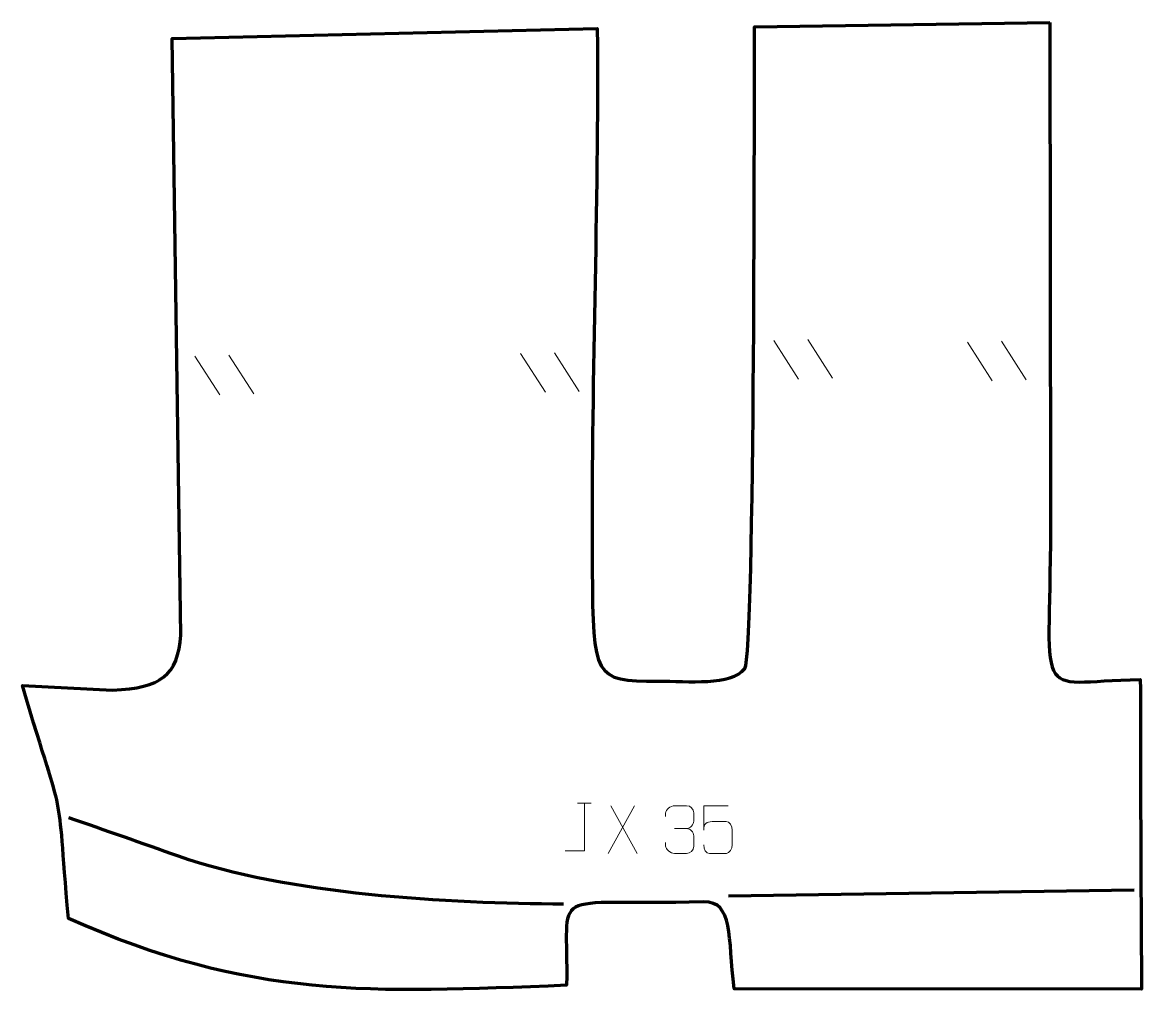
# Model space of a CAD drawing. Header units: millimetres. Extents: x -292 to 292, y -258 to 253.
import ezdxf

# ---------------------------------------------------------------- set-up
doc = ezdxf.new("R2010")
doc.units = ezdxf.units.MM
doc.header["$MEASUREMENT"] = 0
for name, color, linetype in [('layer 1', 7, 'Continuous'), ('layer 2', 7, 'Continuous'), ('layer 3', 7, 'Continuous')]:
    doc.layers.add(name, color=color, linetype=linetype)

msp = doc.modelspace()

# ---------------------------------------------------------------- linework, layer by layer
at = {"layer": 'layer 1', "color": 250, "lineweight": 9}
for points in [[(100.332, 86.4126), (100.332, 86.4126), (113.257, 66.2164), (113.257, 66.2164)], [(118.0551, 86.9006), (118.0551, 86.9006), (130.9802, 66.7045), (130.9802, 66.7045)], [(201.4812, 85.5547), (201.4812, 85.5547), (214.4062, 65.3585), (214.4062, 65.3585)], [(219.2043, 86.0427), (219.2043, 86.0427), (232.1294, 65.8466), (232.1294, 65.8466)], [(-201.9616, 78.297), (-201.9616, 78.297), (-189.0366, 58.1008), (-189.0366, 58.1008)], [(-184.2385, 78.785), (-184.2385, 78.785), (-171.3134, 58.5889), (-171.3134, 58.5889)], [(-31.8811, 79.5806), (-31.8811, 79.5806), (-18.9561, 59.3844), (-18.9561, 59.3844)], [(-14.158, 80.0686), (-14.158, 80.0686), (-1.2329, 59.8725), (-1.2329, 59.8725)], [(-2.13, -155.1971), (-2.13, -155.1971), (5.0382, -155.1971), (5.0382, -155.1971)], [(27.6043, -156.5308), (27.6043, -156.5308), (13.8637, -181.4266), (13.8637, -181.4266)], [(15.3183, -156.5308), (15.3183, -156.5308), (29.0589, -181.4843), (29.0589, -181.4843)], [(48.5337, -168.4603), (48.5337, -168.4603), (54.7301, -168.4603), (54.7301, -168.4603)]]:
    msp.add_open_spline(points, degree=3, dxfattribs=at)
for points, knots in [([(-8.5679, -180.1507), (-8.5679, -180.1507), (1.4541, -180.1507), (1.4541, -180.1507), (1.4541, -180.1507), (1.4541, -180.1507), (1.4541, -155.1971), (1.4541, -155.1971)], [0, 0, 0, 0, 0.33333333, 0.33333333, 0.33333333, 0.33333333, 1, 1, 1, 1]), ([(43.824, -162.2151), (43.824, -162.2151), (43.824, -160.3579), (43.824, -160.3579), (43.824, -160.3579), (43.8097, -158.616), (46.4742, -156.4979), (48.5333, -156.5206), (48.5333, -156.5206), (50.5974, -156.5206), (52.6614, -156.5206), (54.7251, -156.5206), (54.7251, -156.5206), (56.9196, -156.5118), (58.5179, -158.3586), (58.5623, -160.2707), (58.5623, -160.2707), (58.5619, -161.7058), (58.5619, -163.1409), (58.5623, -164.5764), (58.5623, -164.5764), (58.5137, -166.2299), (56.9111, -168.4599), (54.7128, -168.4499), (54.7128, -168.4499), (56.9165, -168.4611), (58.5245, -170.2643), (58.5785, -172.3238), (58.5785, -172.3238), (58.5781, -174.1085), (58.5781, -175.8932), (58.5785, -177.6783), (58.5785, -177.6783), (58.5886, -179.7397), (56.5337, -181.5028), (54.7128, -181.4947), (54.7128, -181.4947), (52.6475, -181.4944), (50.5823, -181.4944), (48.5167, -181.4947), (48.5167, -181.4947), (46.3481, -181.4832), (43.8171, -179.083), (43.7985, -177.6212), (43.7985, -177.6212), (43.7985, -177.6212), (43.7985, -175.7126), (43.7985, -175.7126)], [0, 0, 0, 0, 0.07692308, 0.07692308, 0.07692308, 0.07692308, 0.15384615, 0.15384615, 0.15384615, 0.15384615, 0.23076923, 0.23076923, 0.23076923, 0.23076923, 0.30769231, 0.30769231, 0.30769231, 0.30769231, 0.38461538, 0.38461538, 0.38461538, 0.38461538, 0.46153846, 0.46153846, 0.46153846, 0.46153846, 0.53846154, 0.53846154, 0.53846154, 0.53846154, 0.61538462, 0.61538462, 0.61538462, 0.61538462, 0.69230769, 0.69230769, 0.69230769, 0.69230769, 0.76923077, 0.76923077, 0.76923077, 0.76923077, 0.84615385, 0.84615385, 0.84615385, 0.84615385, 1, 1, 1, 1]), ([(76.5827, -156.5528), (76.5827, -156.5528), (63.731, -156.5528), (63.731, -156.5528), (63.731, -156.5528), (63.7313, -160.7834), (63.7313, -165.0143), (63.731, -169.2455), (63.731, -169.2455), (63.7307, -165.9354), (65.3617, -164.8636), (68.1737, -164.8031), (68.1737, -164.8031), (70.6133, -164.8028), (73.0528, -164.8028), (75.492, -164.8031), (75.492, -164.8031), (77.1418, -164.7963), (78.6167, -167.1768), (78.6452, -169.2455), (78.6452, -169.2455), (78.6449, -171.8328), (78.6449, -174.4204), (78.6452, -177.0081), (78.6452, -177.0081), (78.6914, -178.9675), (77.192, -181.4038), (75.5661, -181.4623), (75.5661, -181.4623), (73.6096, -181.462), (68.7146, -181.462), (66.7576, -181.4623), (66.7576, -181.4623), (64.9121, -181.4711), (63.805, -179.5063), (63.7842, -176.9552)], [0, 0, 0, 0, 0.1, 0.1, 0.1, 0.1, 0.2, 0.2, 0.2, 0.2, 0.3, 0.3, 0.3, 0.3, 0.4, 0.4, 0.4, 0.4, 0.5, 0.5, 0.5, 0.5, 0.6, 0.6, 0.6, 0.6, 0.7, 0.7, 0.7, 0.7, 0.8, 0.8, 0.8, 0.8, 1, 1, 1, 1])]:
    msp.add_open_spline(points, degree=3, knots=knots, dxfattribs=at)
at = {"layer": 'layer 2', "color": 22, "lineweight": 200}
msp.add_open_spline([(244.4857, 252.5766), (244.4857, 252.5766), (90.3056, 250.3343), (90.3056, 250.3343), (90.3056, 250.3343), (90.1063, 227.3705), (90.7055, -77.6457), (85.2157, -84.9235), (85.2157, -84.9235), (78.2698, -94.1317), (55.7096, -91.382), (39.7318, -91.4687), (39.7318, -91.4687), (6.2708, -91.6503), (5.9523, -89.2971), (5.502, -33.408), (5.502, -33.408), (4.7428, 60.8287), (8.944, 155.0655), (8.1846, 249.3022), (8.1846, 249.3022), (8.1846, 249.3022), (-213.8371, 244.2061), (-213.8371, 244.2061), (-213.8371, 244.2061), (-213.8371, 244.2061), (-209.2925, -67.3928), (-209.2925, -67.3928), (-209.2925, -67.3928), (-210.9412, -88.5821), (-219.5255, -94.9872), (-244.9703, -96.1909), (-244.9703, -96.1909), (-244.9703, -96.1909), (-292.1136, -93.819), (-292.1136, -93.819), (-292.1136, -93.819), (-268.5034, -172.8815), (-274.7716, -138.8052), (-268.0585, -215.3927), (-268.0585, -215.3927), (-172.5691, -257.8046), (-110.82, -254.3766), (-7.8871, -250.3292), (-7.8871, -250.3292), (-6.6661, -197.8109), (-20.3522, -208.7119), (63.8172, -206.7875), (63.8172, -206.7875), (79.1213, -206.4376), (76.5541, -225.0742), (79.5806, -252.1082), (79.5806, -252.1082), (79.5806, -252.1082), (292.468, -252.4048), (292.468, -252.4048), (292.468, -252.4048), (292.0017, -198.3239), (291.9025, -144.6436), (291.7967, -90.5561), (291.7967, -90.5561), (233.2571, -91.815), (245.1178, -106.4859), (244.9324, -1.1791), (244.9324, -1.1791), (244.9324, -1.1791), (244.4857, 252.5766), (244.4857, 252.5766)], degree=3, knots=[0, 0, 0, 0, 0.05555556, 0.05555556, 0.05555556, 0.05555556, 0.11111111, 0.11111111, 0.11111111, 0.11111111, 0.16666667, 0.16666667, 0.16666667, 0.16666667, 0.22222222, 0.22222222, 0.22222222, 0.22222222, 0.27777778, 0.27777778, 0.27777778, 0.27777778, 0.33333333, 0.33333333, 0.33333333, 0.33333333, 0.38888889, 0.38888889, 0.38888889, 0.38888889, 0.44444444, 0.44444444, 0.44444444, 0.44444444, 0.5, 0.5, 0.5, 0.5, 0.55555556, 0.55555556, 0.55555556, 0.55555556, 0.61111111, 0.61111111, 0.61111111, 0.61111111, 0.66666667, 0.66666667, 0.66666667, 0.66666667, 0.72222222, 0.72222222, 0.72222222, 0.72222222, 0.77777778, 0.77777778, 0.77777778, 0.77777778, 0.83333333, 0.83333333, 0.83333333, 0.83333333, 0.88888889, 0.88888889, 0.88888889, 0.88888889, 1, 1, 1, 1], dxfattribs=at)
at = {"layer": 'layer 3', "color": 177, "lineweight": 200}
msp.add_open_spline([(-9.4555, -207.9089), (-69.1664, -207.8008), (-154.0686, -202.9232), (-210.5654, -182.9126), (-210.5654, -182.9126), (-229.6582, -176.1501), (-248.7462, -169.4789), (-267.8713, -162.8102)], degree=3, knots=[0, 0, 0, 0, 0.33333333, 0.33333333, 0.33333333, 0.33333333, 1, 1, 1, 1], dxfattribs=at)
msp.add_open_spline([(288.6473, -200.6931), (288.6473, -200.6931), (76.6832, -203.8501), (76.6832, -203.8501)], degree=3, dxfattribs=at)

doc.saveas('drawing.dxf')
